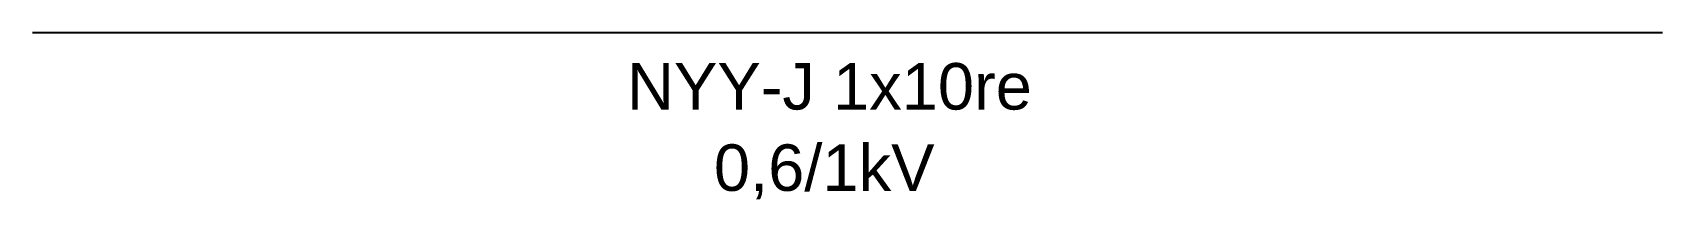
# Model space of a CAD drawing. Header units: millimetres. Extents: x 0 to 70, y -7.2 to 0.
import ezdxf
from ezdxf.enums import TextEntityAlignment as Align

# ---------------------------------------------------------------- set-up
doc = ezdxf.new("R2010")
doc.units = ezdxf.units.MM
doc.layers.get('0').update_dxf_attribs({"lineweight": 25, "true_color": 0xffffff})
doc.styles.add('textstyle0', font='')
doc.styles.add('textstyle1', font='')
doc.styles.get('textstyle0').set_extended_font_data('Arial')
doc.styles.get('textstyle1').set_extended_font_data('Arial')

msp = doc.modelspace()

# ---------------------------------------------------------------- linework, layer by layer
msp.add_line((0, 0), (70, 0))

# ---------------------------------------------------------------- texts
for s, style, p in [('NYY-J 1x10re', 'textstyle0', (34.225, -1.318)), ('0,6/1kV', 'textstyle1', (34, -4.819))]:
    msp.add_text(s, height=2, dxfattribs=dict(style=style)).set_placement(p, align=Align.TOP_CENTER)

doc.saveas('drawing.dxf')
